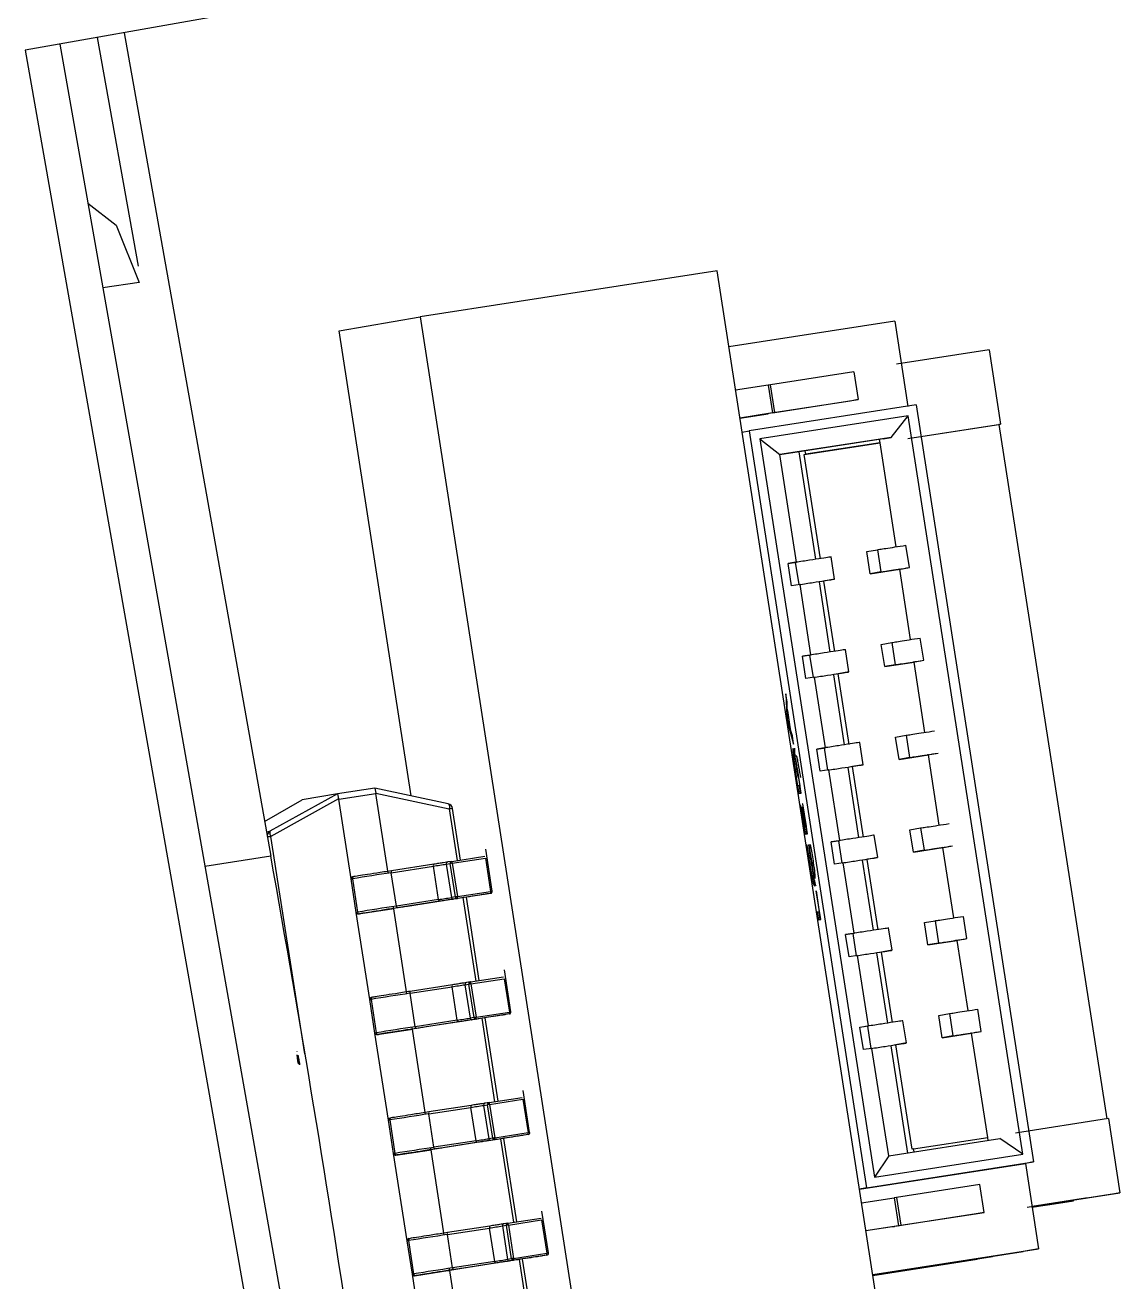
# Model space of a CAD drawing. Header units: millimetres. Extents: x -294 to 2792, y 5 to 1659.
# Drawn here: x 698.228 to 699.394, y 560.216 to 561.555 of the extents above; entities that cross this region are included whole.
import ezdxf

# ---------------------------------------------------------------- set-up
doc = ezdxf.new("R2010")
doc.units = ezdxf.units.MM
doc.layers.get('0').update_dxf_attribs({"lineweight": 18})

msp = doc.modelspace()

# ---------------------------------------------------------------- linework, layer by layer
at = {"color": 7, "linetype": 'Continuous', "lineweight": 25}
for p, q in [((698.4251, 561.5631), (698.2282, 561.5284)), ((698.3488, 561.2982), (698.3054, 561.542)), ((698.3337, 561.5469), (698.4898, 560.6697)), ((698.2282, 561.5284), (698.5722, 559.5775)), ((698.2651, 561.5349), (698.6092, 559.5833)), ((698.9649, 561.2934), (698.649, 561.2444)), ((699.2152, 559.6788), (698.9649, 561.2934)), ((698.3498, 561.281), (698.311, 561.275)), ((698.5625, 561.2292), (698.649, 561.2444)), ((698.649, 561.2444), (698.8994, 559.629)), ((699.1541, 561.2398), (698.9774, 561.2124)), ((699.1541, 561.2398), (699.1682, 561.1489)), ((698.6393, 560.7341), (698.5625, 561.2292)), ((699.2546, 561.2091), (699.1559, 561.1937)), ((699.2546, 561.2091), (699.2668, 561.13)), ((699.1107, 561.1857), (699.0218, 561.172)), ((699.1107, 561.1857), (699.1153, 561.1561)), ((699.0192, 561.1715), (698.9846, 561.1661)), ((699.0218, 561.172), (699.0192, 561.1715)), ((699.0192, 561.1715), (699.0238, 561.1419)), ((699.0264, 561.1423), (699.0218, 561.172)), ((699.1768, 561.1504), (698.9991, 561.1229)), ((699.1066, 561.1546), (699.0178, 561.1408)), ((699.0264, 561.1423), (699.1153, 561.1561)), ((699.1153, 561.1561), (699.1066, 561.1546)), ((699.1768, 561.1504), (699.3019, 560.3441)), ((699.0238, 561.1419), (698.9892, 561.1365)), ((698.9892, 561.1364), (699.0195, 561.1411)), ((699.1685, 561.139), (699.0105, 561.1145)), ((699.0178, 561.1408), (699.0195, 561.1411)), ((699.0178, 561.1408), (699.0178, 561.1408)), ((699.0238, 561.1419), (699.0264, 561.1423)), ((699.1503, 561.1159), (699.1685, 561.139)), ((699.2905, 560.3524), (699.1685, 561.139)), ((698.9915, 561.1216), (698.9991, 561.1229)), ((698.9991, 561.1229), (699.1242, 560.3165)), ((699.1681, 561.1147), (699.2668, 561.13)), ((699.182, 561.1168), (699.2651, 561.1297)), ((699.2668, 561.13), (699.2651, 561.1297)), ((699.2651, 561.1297), (699.3798, 560.3899)), ((699.0105, 561.1145), (699.1325, 560.3279)), ((699.0105, 561.1145), (699.0318, 561.0976)), ((699.1503, 561.1159), (699.0318, 561.0976)), ((699.1418, 561.1144), (699.0319, 561.0974)), ((699.0578, 561.0976), (699.1385, 561.1101)), ((699.1385, 561.1101), (699.0595, 561.0979)), ((699.1385, 561.1101), (699.1379, 561.1138)), ((699.1557, 560.9994), (699.1385, 561.1101)), ((699.1418, 561.1144), (699.1503, 561.1159)), ((699.0496, 560.9829), (699.0318, 561.0976)), ((699.052, 561.1005), (699.0697, 560.986)), ((699.0578, 561.0976), (699.0595, 561.0979)), ((699.075, 560.9866), (699.0578, 561.0976)), ((699.0595, 561.0979), (699.0589, 561.1016)), ((699.1244, 560.9942), (699.1357, 560.9962)), ((699.128, 560.9705), (699.1244, 560.9942)), ((699.1357, 560.9962), (699.1394, 560.9725)), ((699.1697, 560.9772), (699.166, 561.001)), ((699.0405, 560.9815), (699.0496, 560.9829)), ((699.0485, 560.9828), (699.0405, 560.9815)), ((699.0442, 560.9578), (699.0405, 560.9815)), ((699.0485, 560.9828), (699.0496, 560.9829)), ((699.0522, 560.959), (699.0485, 560.9828)), ((699.09, 560.9649), (699.0863, 560.9886)), ((699.1584, 560.9753), (699.1697, 560.9772)), ((699.0787, 560.9629), (699.074, 560.962)), ((699.0899, 560.9649), (699.0787, 560.9629)), ((699.0903, 560.8878), (699.0787, 560.9629)), ((699.128, 560.9705), (699.1594, 560.9754)), ((699.1394, 560.9725), (699.128, 560.9705)), ((699.1594, 560.9754), (699.1584, 560.9753)), ((699.171, 560.9005), (699.1594, 560.9754)), ((699.0533, 560.9592), (699.0442, 560.9578)), ((699.0649, 560.8841), (699.0533, 560.9592)), ((699.0735, 560.962), (699.0851, 560.8872)), ((699.1397, 560.8954), (699.151, 560.8974)), ((699.1434, 560.8717), (699.1397, 560.8954)), ((699.151, 560.8974), (699.1547, 560.8737)), ((699.185, 560.8784), (699.1813, 560.9021)), ((699.0558, 560.8827), (699.0649, 560.8841)), ((699.0638, 560.8839), (699.0558, 560.8827)), ((699.0595, 560.859), (699.0558, 560.8827)), ((699.0638, 560.8839), (699.0649, 560.8841)), ((699.0675, 560.8602), (699.0638, 560.8839)), ((699.1053, 560.866), (699.1016, 560.8898)), ((699.1434, 560.8717), (699.1747, 560.8766)), ((699.1547, 560.8737), (699.1434, 560.8717)), ((699.1737, 560.8764), (699.185, 560.8784)), ((699.1747, 560.8766), (699.1737, 560.8764)), ((699.1863, 560.8017), (699.1747, 560.8766)), ((699.0686, 560.8604), (699.0595, 560.859)), ((699.0803, 560.7853), (699.0686, 560.8604)), ((699.0888, 560.8631), (699.1004, 560.7884)), ((699.094, 560.864), (699.0893, 560.8632)), ((699.1053, 560.866), (699.094, 560.864)), ((699.1056, 560.7889), (699.094, 560.864)), ((699.0381, 560.8426), (699.0391, 560.819)), ((699.0395, 560.8339), (699.0381, 560.8426)), ((699.0397, 560.8278), (699.0395, 560.8339)), ((699.0391, 560.819), (699.04, 560.8191)), ((699.0391, 560.819), (699.0404, 560.811)), ((699.0435, 560.8033), (699.0397, 560.8278)), ((699.0398, 560.8251), (699.0429, 560.8052)), ((699.0401, 560.8251), (699.0398, 560.8251)), ((699.0401, 560.816), (699.0398, 560.8251)), ((699.0429, 560.8052), (699.0404, 560.8139)), ((699.0412, 560.8112), (699.0404, 560.811)), ((699.0404, 560.811), (699.0464, 560.7891)), ((699.0429, 560.8052), (699.0432, 560.8053)), ((699.0451, 560.7978), (699.0435, 560.8033)), ((699.0464, 560.7891), (699.0451, 560.7978)), ((699.1206, 560.7672), (699.117, 560.7909)), ((699.155, 560.7966), (699.1663, 560.7986)), ((699.1587, 560.7729), (699.155, 560.7966)), ((699.1663, 560.7986), (699.17, 560.7749)), ((699.0479, 560.7767), (699.047, 560.7766)), ((699.0711, 560.7839), (699.0803, 560.7853)), ((699.0792, 560.7851), (699.0711, 560.7839)), ((699.0748, 560.7602), (699.0711, 560.7839)), ((699.0792, 560.7851), (699.0803, 560.7853)), ((699.0828, 560.7614), (699.0792, 560.7851)), ((699.1587, 560.7729), (699.19, 560.7777)), ((699.17, 560.7749), (699.1587, 560.7729)), ((699.189, 560.7776), (699.2003, 560.7796)), ((699.19, 560.7778), (699.189, 560.7776)), ((699.2016, 560.7029), (699.19, 560.7778)), ((699.0839, 560.7616), (699.0748, 560.7602)), ((699.0956, 560.6865), (699.0839, 560.7616)), ((699.1041, 560.7643), (699.1157, 560.6896)), ((699.1093, 560.7652), (699.1046, 560.7644)), ((699.1206, 560.7672), (699.1093, 560.7652)), ((699.121, 560.6901), (699.1093, 560.7652)), ((699.0493, 560.7533), (699.0519, 560.7366)), ((699.0496, 560.7533), (699.0493, 560.7533)), ((699.051, 560.7446), (699.0496, 560.7533)), ((699.0517, 560.7533), (699.053, 560.7449)), ((699.0545, 560.737), (699.052, 560.7531)), ((698.5609, 560.7363), (698.4889, 560.6963)), ((698.5609, 560.7363), (698.5233, 560.7297)), ((698.6004, 560.7424), (698.5609, 560.7363)), ((698.5609, 560.7363), (698.562, 560.7308)), ((698.5609, 560.7363), (698.5609, 560.7363)), ((698.5621, 560.7304), (698.6016, 560.7366)), ((698.6004, 560.7424), (698.6004, 560.7424)), ((698.6004, 560.7424), (698.6015, 560.7369)), ((698.6787, 560.7257), (698.6004, 560.7424)), ((698.6016, 560.7366), (698.6015, 560.7369)), ((698.6015, 560.7369), (698.6798, 560.7202)), ((698.6147, 560.6516), (698.6016, 560.7366)), ((699.053, 560.7449), (699.051, 560.7446)), ((699.0529, 560.7449), (699.051, 560.7446)), ((699.0519, 560.7366), (699.0545, 560.737)), ((699.0539, 560.7369), (699.0526, 560.7448)), ((699.0533, 560.7449), (699.0529, 560.7449)), ((699.0533, 560.745), (699.053, 560.7449)), ((698.4832, 560.7068), (698.5232, 560.7297)), ((698.562, 560.7308), (698.49, 560.6907)), ((698.5233, 560.7297), (698.5232, 560.7297)), ((698.5621, 560.7304), (698.562, 560.7308)), ((698.5752, 560.6455), (698.5621, 560.7304)), ((698.6787, 560.7257), (698.6788, 560.7257)), ((699.0542, 560.7236), (699.0539, 560.7236)), ((699.0539, 560.7236), (699.0586, 560.6932)), ((699.0542, 560.7236), (699.0539, 560.7236)), ((699.0577, 560.7012), (699.0542, 560.7236)), ((699.0553, 560.7223), (699.0585, 560.7013)), ((699.0588, 560.7014), (699.0556, 560.7224)), ((699.0563, 560.7255), (699.056, 560.7254)), ((699.056, 560.7254), (699.0563, 560.7255)), ((699.056, 560.7254), (699.0597, 560.7015)), ((699.0612, 560.6936), (699.0563, 560.7255)), ((698.6798, 560.7202), (698.6883, 560.6652)), ((698.6919, 560.6657), (698.6834, 560.7207)), ((698.4851, 560.6956), (698.4889, 560.6963)), ((698.4889, 560.6963), (698.4885, 560.696)), ((698.4889, 560.6963), (698.4888, 560.6962)), ((699.0597, 560.7015), (699.0577, 560.7012)), ((699.0585, 560.7013), (699.0577, 560.7012)), ((699.06, 560.7016), (699.0585, 560.7013)), ((699.06, 560.7016), (699.0588, 560.7014)), ((699.0597, 560.7015), (699.0588, 560.7014)), ((699.0606, 560.6935), (699.0594, 560.7014)), ((699.0597, 560.7015), (699.06, 560.7016)), ((699.06, 560.7016), (699.0597, 560.7015)), ((699.1703, 560.6978), (699.1817, 560.6998)), ((699.174, 560.6741), (699.1703, 560.6978)), ((699.1817, 560.6998), (699.1853, 560.6761)), ((698.5259, 560.4592), (698.49, 560.6907)), ((699.0586, 560.6932), (699.0612, 560.6936)), ((699.0608, 560.6817), (699.0605, 560.6816)), ((699.0608, 560.6817), (699.0605, 560.6816)), ((699.0605, 560.6816), (699.0626, 560.6677)), ((699.0645, 560.668), (699.0625, 560.6819)), ((699.0629, 560.682), (699.0626, 560.682)), ((699.0626, 560.682), (699.0629, 560.682)), ((699.0865, 560.6851), (699.0956, 560.6865)), ((699.0945, 560.6863), (699.0865, 560.6851)), ((699.0901, 560.6614), (699.0865, 560.6851)), ((699.0945, 560.6863), (699.0956, 560.6865)), ((699.0982, 560.6626), (699.0945, 560.6863)), ((699.136, 560.6684), (699.1323, 560.6921)), ((698.4898, 560.6697), (698.4196, 560.6588)), ((698.6824, 560.6642), (698.7178, 560.6697)), ((698.683, 560.6623), (698.7183, 560.6678)), ((698.7183, 560.6678), (698.7238, 560.6322)), ((698.7256, 560.6325), (698.7187, 560.6771)), ((699.1359, 560.6684), (699.1246, 560.6664)), ((699.174, 560.6741), (699.2054, 560.6789)), ((699.1853, 560.6761), (699.174, 560.6741)), ((699.2044, 560.6788), (699.2156, 560.6808)), ((699.2054, 560.679), (699.2044, 560.6788)), ((699.217, 560.6041), (699.2054, 560.679)), ((698.6181, 560.6522), (698.6629, 560.6591)), ((698.6632, 560.6612), (698.6183, 560.6542)), ((698.6684, 560.6236), (698.6629, 560.6591)), ((698.6766, 560.6613), (698.6808, 560.662)), ((698.6766, 560.6613), (698.6821, 560.6257)), ((698.6824, 560.6642), (698.6782, 560.6636)), ((698.6863, 560.6264), (698.6808, 560.662)), ((698.683, 560.6623), (698.6885, 560.6267)), ((699.0654, 560.6669), (699.0651, 560.6668)), ((699.0993, 560.6628), (699.0901, 560.6614)), ((699.1109, 560.5877), (699.0993, 560.6628)), ((699.1194, 560.6655), (699.131, 560.5908)), ((699.1246, 560.6664), (699.1199, 560.6656)), ((699.1363, 560.5913), (699.1246, 560.6664)), ((698.5752, 560.6455), (698.5766, 560.6457)), ((698.5808, 560.6099), (698.5752, 560.6455)), ((698.5766, 560.6457), (698.5822, 560.6101)), ((698.5783, 560.648), (698.5769, 560.6477)), ((698.6236, 560.6166), (698.6181, 560.6522)), ((699.0683, 560.6458), (699.0674, 560.6457)), ((698.4906, 560.6284), (698.4904, 560.6284)), ((698.6885, 560.6267), (698.7238, 560.6322)), ((698.7239, 560.6302), (698.6886, 560.6247)), ((698.7239, 560.6302), (698.7197, 560.6295)), ((698.7239, 560.6302), (698.7239, 560.6302)), ((699.0706, 560.6329), (699.0704, 560.6329)), ((699.0704, 560.6329), (699.0738, 560.6104)), ((699.0704, 560.6329), (699.0706, 560.6329)), ((699.0754, 560.6025), (699.0706, 560.6329)), ((698.6347, 560.5231), (698.6203, 560.616)), ((698.6684, 560.6236), (698.6236, 560.6166)), ((698.6693, 560.6217), (698.6245, 560.6147)), ((698.68, 560.6233), (698.6352, 560.6163)), ((698.6863, 560.6264), (698.6821, 560.6257)), ((698.6886, 560.6247), (698.6844, 560.624)), ((698.6944, 560.6256), (698.7082, 560.5367)), ((698.7118, 560.5372), (698.698, 560.6261)), ((698.5822, 560.6101), (698.5808, 560.6099)), ((698.5952, 560.517), (698.5808, 560.6099)), ((698.583, 560.6082), (698.6186, 560.6137)), ((698.583, 560.6082), (698.5844, 560.6085)), ((698.6186, 560.6137), (698.62, 560.614)), ((698.62, 560.614), (698.6186, 560.6137)), ((699.0738, 560.6104), (699.0715, 560.61)), ((699.0735, 560.6103), (699.0715, 560.61)), ((699.0715, 560.61), (699.0728, 560.6021)), ((699.0728, 560.6021), (699.0754, 560.6025)), ((699.0735, 560.6103), (699.0741, 560.6104)), ((699.0747, 560.6024), (699.0735, 560.6103)), ((699.0741, 560.6105), (699.0738, 560.6104)), ((699.1857, 560.599), (699.197, 560.601)), ((699.197, 560.601), (699.2007, 560.5772)), ((699.231, 560.582), (699.2273, 560.6057)), ((699.1018, 560.5863), (699.1109, 560.5877)), ((699.1098, 560.5875), (699.1018, 560.5862)), ((699.1098, 560.5875), (699.1109, 560.5877)), ((699.1135, 560.5638), (699.1098, 560.5875)), ((699.1513, 560.5696), (699.1476, 560.5933)), ((699.1893, 560.5752), (699.1857, 560.599)), ((699.1055, 560.5626), (699.1018, 560.5863)), ((699.1893, 560.5752), (699.2207, 560.5801)), ((699.2007, 560.5772), (699.1893, 560.5752)), ((699.2197, 560.58), (699.231, 560.582)), ((699.2207, 560.5801), (699.2197, 560.58)), ((699.2323, 560.5053), (699.2207, 560.5801)), ((699.1146, 560.564), (699.1055, 560.5626)), ((699.1262, 560.4889), (699.1146, 560.564)), ((699.1348, 560.5667), (699.1464, 560.4919)), ((699.14, 560.5676), (699.1353, 560.5668)), ((699.1512, 560.5696), (699.14, 560.5676)), ((699.1516, 560.4925), (699.14, 560.5676)), ((698.7455, 560.504), (698.7386, 560.5486)), ((698.7024, 560.5358), (698.6982, 560.5351)), ((698.7024, 560.5358), (698.7377, 560.5413)), ((698.7029, 560.5338), (698.7382, 560.5393)), ((698.7029, 560.5338), (698.7084, 560.4983)), ((698.7382, 560.5393), (698.7438, 560.5037)), ((698.638, 560.5237), (698.6828, 560.5307)), ((698.6435, 560.4881), (698.638, 560.5237)), ((698.6831, 560.5327), (698.6383, 560.5258)), ((698.6883, 560.4951), (698.6828, 560.5307)), ((698.6965, 560.5328), (698.7007, 560.5335)), ((698.6965, 560.5328), (698.702, 560.4972)), ((698.7062, 560.4979), (698.7007, 560.5335)), ((698.5952, 560.517), (698.5966, 560.5172)), ((698.6007, 560.4814), (698.5952, 560.517)), ((698.5966, 560.5172), (698.6021, 560.4817)), ((698.5982, 560.5195), (698.5968, 560.5193)), ((698.6883, 560.4951), (698.6435, 560.4881)), ((698.6999, 560.4948), (698.6551, 560.4879)), ((698.7062, 560.4979), (698.702, 560.4972)), ((698.7085, 560.4963), (698.7043, 560.4956)), ((698.7084, 560.4983), (698.7438, 560.5037)), ((698.7438, 560.5017), (698.7085, 560.4963)), ((698.7144, 560.4971), (698.7281, 560.4082)), ((698.7317, 560.4088), (698.718, 560.4976)), ((698.7438, 560.5017), (698.7396, 560.501)), ((698.7438, 560.5017), (698.7438, 560.5017)), ((699.1666, 560.4708), (699.1629, 560.4945)), ((699.201, 560.5001), (699.2123, 560.5021)), ((699.2047, 560.4764), (699.201, 560.5001)), ((699.2123, 560.5021), (699.216, 560.4784)), ((699.2463, 560.4832), (699.2426, 560.5069)), ((698.6021, 560.4817), (698.6007, 560.4814)), ((698.6151, 560.3885), (698.6007, 560.4814)), ((698.603, 560.4797), (698.6385, 560.4853)), ((698.6385, 560.4853), (698.6399, 560.4855)), ((698.6399, 560.4855), (698.6385, 560.4853)), ((698.6546, 560.3946), (698.6402, 560.4875)), ((698.6892, 560.4932), (698.6444, 560.4862)), ((699.1171, 560.4875), (699.1262, 560.4889)), ((699.1251, 560.4887), (699.1171, 560.4874)), ((699.1208, 560.4637), (699.1171, 560.4875)), ((699.1251, 560.4887), (699.1262, 560.4889)), ((699.1251, 560.4887), (699.1288, 560.4649)), ((699.2047, 560.4764), (699.236, 560.4813)), ((699.235, 560.4812), (699.2463, 560.4832)), ((699.236, 560.4813), (699.235, 560.4812)), ((699.2532, 560.3703), (699.236, 560.4813)), ((698.603, 560.4797), (698.6044, 560.48)), ((699.1501, 560.4679), (699.1678, 560.3536)), ((699.1553, 560.4688), (699.1506, 560.4679)), ((699.1666, 560.4708), (699.1553, 560.4688)), ((699.1725, 560.3578), (699.1553, 560.4688)), ((699.216, 560.4784), (699.2047, 560.4764)), ((698.5176, 560.462), (698.5174, 560.4619)), ((699.1299, 560.4651), (699.1208, 560.4637)), ((699.1477, 560.3505), (699.1299, 560.4651)), ((698.7654, 560.3755), (698.7585, 560.4201)), ((698.6579, 560.3952), (698.7027, 560.4022)), ((698.703, 560.4043), (698.6582, 560.3973)), ((698.7083, 560.3666), (698.7027, 560.4022)), ((698.7164, 560.4043), (698.7206, 560.405)), ((698.7164, 560.4043), (698.7219, 560.3688)), ((698.7223, 560.4073), (698.7181, 560.4066)), ((698.7261, 560.3695), (698.7206, 560.405)), ((698.7223, 560.4073), (698.7576, 560.4128)), ((698.7228, 560.4054), (698.7582, 560.4109)), ((698.7228, 560.4054), (698.7283, 560.3698)), ((698.7582, 560.4109), (698.7637, 560.3753)), ((698.6151, 560.3885), (698.6165, 560.3888)), ((698.6206, 560.353), (698.6151, 560.3885)), ((698.6165, 560.3888), (698.622, 560.3532)), ((698.6181, 560.391), (698.6167, 560.3908)), ((698.6634, 560.3597), (698.6579, 560.3952)), ((699.3816, 560.3902), (699.2828, 560.3749)), ((699.3816, 560.3902), (699.3938, 560.3112)), ((698.7283, 560.3698), (698.7637, 560.3753)), ((698.7638, 560.3733), (698.7284, 560.3678)), ((698.7638, 560.3733), (698.7596, 560.3726)), ((698.7638, 560.3733), (698.7638, 560.3733)), ((698.7083, 560.3666), (698.6634, 560.3597)), ((698.7092, 560.3647), (698.6643, 560.3578)), ((698.7198, 560.3664), (698.675, 560.3594)), ((698.7261, 560.3695), (698.7219, 560.3688)), ((698.7284, 560.3678), (698.7242, 560.3671)), ((698.7343, 560.3686), (698.7481, 560.2798)), ((698.7517, 560.2803), (698.7379, 560.3692)), ((699.1477, 560.3505), (699.2661, 560.3689)), ((699.1742, 560.3581), (699.2532, 560.3703)), ((699.2537, 560.3669), (699.2532, 560.3703)), ((699.2905, 560.3524), (699.2661, 560.3689)), ((698.622, 560.3532), (698.6206, 560.353)), ((698.635, 560.2601), (698.6206, 560.353)), ((698.6229, 560.3513), (698.6584, 560.3568)), ((698.6229, 560.3513), (698.6243, 560.3515)), ((698.6598, 560.357), (698.6584, 560.3568)), ((698.6585, 560.3568), (698.6599, 560.357)), ((698.6745, 560.2662), (698.6601, 560.3591)), ((699.1325, 560.3279), (699.2905, 560.3524)), ((699.1477, 560.3505), (699.1325, 560.3279)), ((699.1742, 560.3581), (699.1725, 560.3578)), ((699.1748, 560.3547), (699.1742, 560.3581)), ((699.1166, 560.3152), (699.2932, 560.3426)), ((699.1242, 560.3165), (699.3019, 560.3441)), ((699.3019, 560.3441), (699.2932, 560.3426)), ((699.2932, 560.3426), (699.3073, 560.2516)), ((699.2449, 560.3201), (699.1561, 560.3063)), ((699.2495, 560.2904), (699.2449, 560.3201)), ((699.1242, 560.3165), (699.1166, 560.3152)), ((699.1561, 560.3063), (699.1535, 560.3058)), ((699.1561, 560.3063), (699.1607, 560.2767)), ((699.2951, 560.2959), (699.3938, 560.3112)), ((699.3882, 560.3102), (699.3586, 560.3056)), ((699.3938, 560.3112), (699.3882, 560.3102)), ((699.1188, 560.3005), (699.1535, 560.3058)), ((699.1535, 560.3058), (699.1581, 560.2762)), ((699.3573, 560.3054), (699.3003, 560.2965)), ((699.3388, 560.3015), (699.3005, 560.2955)), ((699.3148, 560.2979), (699.3444, 560.3025)), ((699.3161, 560.2981), (699.3148, 560.2979)), ((699.316, 560.299), (699.3161, 560.2981)), ((699.3444, 560.3025), (699.3388, 560.3015)), ((699.3444, 560.3025), (699.3443, 560.3034)), ((699.3586, 560.3056), (699.3573, 560.3054)), ((698.7422, 560.2789), (698.7776, 560.2843)), ((698.7427, 560.2769), (698.7781, 560.2824)), ((698.7781, 560.2824), (698.7836, 560.2468)), ((698.7854, 560.2471), (698.7784, 560.2917)), ((699.2409, 560.2889), (699.152, 560.2751)), ((699.1607, 560.2767), (699.2495, 560.2904)), ((699.2495, 560.2904), (699.2409, 560.2889)), ((698.6778, 560.2668), (698.7227, 560.2737)), ((698.6833, 560.2312), (698.6778, 560.2668)), ((698.7229, 560.2758), (698.6781, 560.2688)), ((698.7282, 560.2382), (698.7227, 560.2737)), ((698.7364, 560.2759), (698.7406, 560.2766)), ((698.7364, 560.2759), (698.7419, 560.2403)), ((698.7422, 560.2789), (698.738, 560.2782)), ((698.7461, 560.241), (698.7406, 560.2766)), ((698.7427, 560.2769), (698.7483, 560.2413)), ((699.1581, 560.2762), (699.1234, 560.2708)), ((699.1537, 560.2754), (699.1235, 560.2707)), ((699.152, 560.2751), (699.1537, 560.2754)), ((699.152, 560.2751), (699.152, 560.2752)), ((699.1581, 560.2762), (699.1607, 560.2767)), ((698.635, 560.2601), (698.6364, 560.2603)), ((698.6405, 560.2245), (698.635, 560.2601)), ((698.6364, 560.2603), (698.6419, 560.2247)), ((698.638, 560.2626), (698.6366, 560.2623)), ((698.7461, 560.241), (698.7419, 560.2403)), ((698.7483, 560.2413), (698.7836, 560.2468)), ((698.7837, 560.2448), (698.7483, 560.2393)), ((698.7542, 560.2402), (698.768, 560.1513)), ((698.7716, 560.1519), (698.7578, 560.2407)), ((698.7837, 560.2448), (698.7795, 560.2441)), ((698.7837, 560.2448), (698.7837, 560.2448)), ((699.1307, 560.2243), (699.3073, 560.2516)), ((699.1307, 560.2239), (699.2908, 560.2487)), ((699.2583, 560.243), (699.1308, 560.2232)), ((699.2418, 560.2401), (699.1309, 560.2229)), ((699.3073, 560.2516), (699.2908, 560.2487)), ((698.6428, 560.2228), (698.6783, 560.2283)), ((698.6797, 560.2286), (698.6783, 560.2283)), ((698.6784, 560.2283), (698.6798, 560.2286)), ((698.6944, 560.1377), (698.68, 560.2306)), ((698.7282, 560.2382), (698.6833, 560.2312)), ((698.7291, 560.2363), (698.6842, 560.2293)), ((698.7398, 560.2379), (698.6949, 560.2309)), ((698.7483, 560.2393), (698.7441, 560.2386)), ((698.6419, 560.2247), (698.6405, 560.2245)), ((698.6549, 560.1316), (698.6405, 560.2245)), ((698.6428, 560.2228), (698.6442, 560.2231))]:
    msp.add_line(p, q, dxfattribs=at)
for points in [[(698.295, 561.3653), (698.3253, 561.342), (698.3498, 561.281)], [(698.6788, 560.7257), (698.679, 560.7255), (698.6794, 560.7252), (698.6796, 560.7246), (698.6798, 560.724), (698.6799, 560.7231), (698.68, 560.7222), (698.6799, 560.7212), (698.6798, 560.7202)]]:
    msp.add_lwpolyline(points, dxfattribs=at)
for centre, radius, start, end in [((698.6775, 560.7198), 0.00599, 8.7999, 77.3332), ((698.8013, 559.9409), 0.7886, 98.6026, 98.8676), ((698.4919, 560.691), 0.00599, 120.2882, 175.981), ((698.495, 560.6947), 0.00635, 166.0308, 218.168), ((698.74, 559.0758), 1.6342, 98.8002, 98.9383), ((679.5521, 557.2775), 19.2391, 6.93103, 10.15515), ((698.6649, 560.6599), 0.00216, 143.177, 200.9891), ((697.9654, 565.1696), 4.564, 278.7904, 278.9645), ((698.6786, 560.6616), 0.00199, 98.9937, 189.0006), ((698.6828, 560.6623), 0.00201, 160.615, 188.8251), ((698.7142, 560.451), 0.2136, 98.8087, 99.0079), ((698.6828, 560.6623), 0.00199, 98.8937, 160.6899), ((698.6819, 560.6626), 0.00109, 35.2782, 162.4332), ((698.9674, 558.8267), 1.8575, 98.8064, 98.8518), ((698.6806, 560.663), 0.0022, 5.5862, 33.6337), ((698.6676, 560.6599), 0.0156, 8.7096, 12.2075), ((698.5772, 560.6458), 0.002, 98.8392, 188.8423), ((700.3583, 549.3807), 11.405, 98.77686, 98.98746), ((698.5786, 560.646), 0.002, 98.8392, 188.8423), ((698.6201, 560.6529), 0.00216, 143.177, 200.9891), ((698.7897, 560.2102), 0.4271, 98.6367, 98.8745), ((698.7194, 560.631), 0.00461, 349.7291, 14.9511), ((698.7236, 560.6322), 0.002, 279.0158, 8.8422), ((700.3638, 549.3452), 11.405, 98.77686, 98.98746), ((698.6257, 560.6165), 0.00217, 176.7154, 234.3202), ((697.9709, 565.134), 4.564, 278.7904, 278.9645), ((698.6706, 560.6234), 0.00217, 176.7154, 234.3202), ((698.6841, 560.626), 0.00199, 188.6298, 278.6206), ((698.7198, 560.4154), 0.2136, 98.8087, 99.0079), ((698.6883, 560.6267), 0.00201, 188.804, 217.0111), ((698.6876, 560.6261), 0.00109, 215.2782, 342.4332), ((698.6883, 560.6267), 0.00199, 216.9349, 278.7205), ((698.9729, 558.7911), 1.8575, 98.8064, 98.8518), ((698.6731, 560.6243), 0.0156, 5.4233, 8.9177), ((698.6864, 560.6253), 0.00222, 344.1158, 11.9849), ((698.5827, 560.6102), 0.002, 188.7868, 278.7837), ((698.5841, 560.6104), 0.002, 188.7868, 278.7837), ((698.6985, 560.5331), 0.00199, 98.9937, 189.0006), ((698.7027, 560.5338), 0.00201, 160.615, 188.8251), ((698.7027, 560.5338), 0.00199, 98.8937, 160.6899), ((698.7018, 560.5341), 0.00109, 35.2782, 162.4332), ((698.9873, 558.6982), 1.8575, 98.8064, 98.8518), ((698.7005, 560.5346), 0.0022, 5.5862, 33.6337), ((698.6875, 560.5315), 0.0156, 8.7096, 12.2075), ((700.3782, 549.2523), 11.405, 98.77686, 98.98746), ((698.64, 560.5245), 0.00216, 143.177, 200.9891), ((698.6848, 560.5314), 0.00216, 143.177, 200.9891), ((697.9853, 565.0411), 4.564, 278.7904, 278.9645), ((698.7342, 560.3225), 0.2136, 98.8087, 99.0079), ((698.5971, 560.5173), 0.002, 98.8392, 188.8423), ((698.5985, 560.5175), 0.002, 98.8392, 188.8423), ((697.9909, 565.0055), 4.564, 278.7904, 278.9645), ((698.6905, 560.495), 0.00217, 176.7154, 234.3202), ((698.704, 560.4975), 0.00199, 188.6298, 278.6206), ((698.7397, 560.287), 0.2136, 98.8087, 99.0079), ((698.7082, 560.4982), 0.00201, 188.804, 217.0111), ((698.7075, 560.4977), 0.00109, 215.2782, 342.4332), ((698.7082, 560.4982), 0.00199, 216.9349, 278.7205), ((698.9928, 558.6626), 1.8575, 98.8064, 98.8518), ((698.693, 560.4958), 0.0156, 5.4233, 8.9177), ((698.7064, 560.4969), 0.00222, 344.1158, 11.9849), ((698.8097, 560.0817), 0.4271, 98.6367, 98.8745), ((698.7393, 560.5026), 0.00461, 349.7291, 14.9511), ((698.7435, 560.5037), 0.002, 279.0158, 8.8422), ((698.6027, 560.4817), 0.002, 188.7868, 278.7837), ((700.3837, 549.2167), 11.405, 98.77686, 98.98746), ((698.604, 560.482), 0.002, 188.7868, 278.7837), ((698.6457, 560.488), 0.00217, 176.7154, 234.3202), ((698.7048, 560.403), 0.00216, 143.177, 200.9891), ((698.0053, 564.9126), 4.564, 278.7904, 278.9645), ((698.7184, 560.4047), 0.00199, 98.9937, 189.0006), ((698.7226, 560.4053), 0.00201, 160.615, 188.8251), ((698.7541, 560.1941), 0.2136, 98.8087, 99.0079), ((698.7226, 560.4054), 0.00199, 98.8937, 160.6899), ((698.7218, 560.4057), 0.00109, 35.2782, 162.4332), ((699.0072, 558.5697), 1.8575, 98.8064, 98.8518), ((698.7205, 560.4061), 0.0022, 5.5862, 33.6337), ((698.7074, 560.403), 0.0156, 8.7096, 12.2075), ((698.6171, 560.3888), 0.002, 98.8392, 188.8423), ((700.3981, 549.1238), 11.405, 98.77686, 98.98746), ((698.6184, 560.3891), 0.002, 98.8392, 188.8423), ((698.6599, 560.396), 0.00216, 143.177, 200.9891), ((698.8296, 559.9533), 0.4271, 98.6367, 98.8745), ((698.7592, 560.3741), 0.00461, 349.7291, 14.9511), ((698.7635, 560.3752), 0.002, 279.0158, 8.8422), ((698.7104, 560.3665), 0.00217, 176.7154, 234.3202), ((698.0108, 564.8771), 4.564, 278.7904, 278.9645), ((698.7239, 560.3691), 0.00199, 188.6298, 278.6206), ((698.7596, 560.1585), 0.2136, 98.8087, 99.0079), ((698.7281, 560.3698), 0.00201, 188.804, 217.0111), ((698.7274, 560.3692), 0.00109, 215.2782, 342.4332), ((698.7281, 560.3698), 0.00199, 216.9349, 278.7205), ((699.0127, 558.5342), 1.8575, 98.8064, 98.8518), ((698.7129, 560.3674), 0.0156, 5.4233, 8.9177), ((698.7263, 560.3684), 0.00222, 344.1158, 11.9849), ((698.6226, 560.3533), 0.002, 188.7868, 278.7837), ((700.4037, 549.0882), 11.405, 98.77686, 98.98746), ((698.624, 560.3535), 0.002, 188.7868, 278.7837), ((698.6656, 560.3595), 0.00217, 176.7154, 234.3202), ((700.4181, 548.9953), 11.405, 98.77686, 98.98746), ((698.6798, 560.2676), 0.00216, 143.177, 200.9891), ((698.7247, 560.2745), 0.00216, 143.177, 200.9891), ((698.0252, 564.7842), 4.564, 278.7904, 278.9645), ((698.7383, 560.2762), 0.00199, 98.9937, 189.0006), ((698.7425, 560.2769), 0.00201, 160.615, 188.8251), ((698.7425, 560.2769), 0.00199, 98.8937, 160.6899), ((698.7417, 560.2772), 0.00109, 35.2782, 162.4332), ((698.774, 560.0656), 0.2136, 98.8087, 99.0079), ((699.0271, 558.4413), 1.8575, 98.8064, 98.8518), ((698.7404, 560.2776), 0.0022, 5.5862, 33.6337), ((698.7273, 560.2746), 0.0156, 8.7096, 12.2075), ((698.637, 560.2604), 0.002, 98.8392, 188.8423), ((698.6384, 560.2606), 0.002, 98.8392, 188.8423), ((698.0307, 564.7486), 4.564, 278.7904, 278.9645), ((698.7438, 560.2406), 0.00199, 188.6298, 278.6206), ((698.7795, 560.03), 0.2136, 98.8087, 99.0079), ((698.7481, 560.2413), 0.00201, 188.804, 217.0111), ((698.7473, 560.2407), 0.00109, 215.2782, 342.4332), ((698.748, 560.2413), 0.00199, 216.9349, 278.7205), ((699.0326, 558.4057), 1.8575, 98.8064, 98.8518), ((698.7329, 560.2389), 0.0156, 5.4233, 8.9177), ((698.7462, 560.2399), 0.00222, 344.1158, 11.9849), ((698.8495, 559.8248), 0.4271, 98.6367, 98.8745), ((698.7791, 560.2456), 0.00461, 349.7291, 14.9511), ((698.7834, 560.2468), 0.002, 279.0158, 8.8422), ((700.4236, 548.9598), 11.405, 98.77686, 98.98746), ((698.6855, 560.2311), 0.00217, 176.7154, 234.3202), ((698.7303, 560.238), 0.00217, 176.7154, 234.3202), ((698.6425, 560.2248), 0.002, 188.7868, 278.7837), ((698.6439, 560.225), 0.002, 188.7868, 278.7837)]:
    msp.add_arc(centre, radius, start, end, dxfattribs=at)
for points in [[(699.1357, 560.9962), (699.1363, 560.9963), (699.1375, 560.9965), (699.1442, 560.9976), (699.1538, 560.9991), (699.1619, 561.0003), (699.166, 561.001)], [(699.0863, 560.9886), (699.0859, 560.9885), (699.0852, 560.9884), (699.0766, 560.9871), (699.064, 560.9851), (699.0537, 560.9835), (699.0485, 560.9828)], [(699.1394, 560.9725), (699.14, 560.9726), (699.1411, 560.9728), (699.1479, 560.9739), (699.1575, 560.9754), (699.1656, 560.9766), (699.1697, 560.9772)], [(699.0522, 560.959), (699.0573, 560.9598), (699.0676, 560.9614), (699.0803, 560.9634), (699.0888, 560.9647), (699.0896, 560.9648), (699.0899, 560.9649)], [(699.151, 560.8974), (699.1516, 560.8975), (699.1528, 560.8977), (699.1595, 560.8988), (699.1692, 560.9003), (699.1773, 560.9015), (699.1813, 560.9021)], [(699.1016, 560.8897), (699.1012, 560.8897), (699.1005, 560.8896), (699.0919, 560.8883), (699.0793, 560.8863), (699.069, 560.8847), (699.0638, 560.8839)], [(699.1547, 560.8737), (699.1553, 560.8738), (699.1565, 560.874), (699.1632, 560.875), (699.1728, 560.8765), (699.1809, 560.8778), (699.185, 560.8784)], [(699.0675, 560.8602), (699.0727, 560.861), (699.083, 560.8626), (699.0956, 560.8646), (699.1042, 560.8659), (699.1049, 560.866), (699.1053, 560.866)], [(699.1663, 560.7986), (699.1669, 560.7987), (699.1681, 560.7989), (699.1749, 560.7999), (699.1845, 560.8014), (699.1926, 560.8027), (699.1966, 560.8033)], [(699.1169, 560.7909), (699.1165, 560.7909), (699.1158, 560.7908), (699.1073, 560.7895), (699.0946, 560.7875), (699.0843, 560.7859), (699.0792, 560.7851)], [(699.17, 560.7749), (699.1706, 560.775), (699.1718, 560.7752), (699.1785, 560.7762), (699.1882, 560.7777), (699.1963, 560.779), (699.2003, 560.7796)], [(699.0828, 560.7614), (699.088, 560.7622), (699.0983, 560.7638), (699.1109, 560.7657), (699.1195, 560.7671), (699.1202, 560.7672), (699.1206, 560.7672)], [(699.1817, 560.6998), (699.1822, 560.6999), (699.1834, 560.7001), (699.1902, 560.7011), (699.1998, 560.7026), (699.2079, 560.7039), (699.212, 560.7045)], [(699.1322, 560.6921), (699.1319, 560.6921), (699.1311, 560.692), (699.1226, 560.6906), (699.1099, 560.6887), (699.0996, 560.6871), (699.0945, 560.6863)], [(699.0982, 560.6626), (699.1033, 560.6634), (699.1136, 560.665), (699.1263, 560.6669), (699.1348, 560.6682), (699.1355, 560.6683), (699.1359, 560.6684)], [(699.1853, 560.6761), (699.1859, 560.6762), (699.1871, 560.6763), (699.1939, 560.6774), (699.2035, 560.6789), (699.2116, 560.6802), (699.2156, 560.6808)], [(699.197, 560.601), (699.1976, 560.6011), (699.1987, 560.6012), (699.2055, 560.6023), (699.2151, 560.6038), (699.2232, 560.6051), (699.2273, 560.6057)], [(699.1476, 560.5933), (699.1472, 560.5932), (699.1465, 560.5931), (699.1379, 560.5918), (699.1252, 560.5899), (699.115, 560.5883), (699.1098, 560.5875)], [(699.2007, 560.5772), (699.2013, 560.5773), (699.2024, 560.5775), (699.2092, 560.5786), (699.2188, 560.5801), (699.2269, 560.5813), (699.231, 560.582)], [(699.1135, 560.5638), (699.1186, 560.5646), (699.1289, 560.5662), (699.1416, 560.5681), (699.1501, 560.5694), (699.1509, 560.5695), (699.1512, 560.5696)], [(699.1629, 560.4945), (699.1625, 560.4944), (699.1618, 560.4943), (699.1532, 560.493), (699.1406, 560.491), (699.1303, 560.4895), (699.1251, 560.4887)], [(699.2123, 560.5021), (699.2129, 560.5022), (699.2141, 560.5024), (699.2208, 560.5035), (699.2305, 560.505), (699.2386, 560.5062), (699.2426, 560.5069)], [(699.216, 560.4784), (699.2166, 560.4785), (699.2177, 560.4787), (699.2245, 560.4798), (699.2341, 560.4813), (699.2422, 560.4825), (699.2463, 560.4832)], [(699.1288, 560.4649), (699.134, 560.4657), (699.1442, 560.4673), (699.1569, 560.4693), (699.1655, 560.4706), (699.1662, 560.4707), (699.1666, 560.4708)]]:
    msp.add_open_spline(points, degree=3, dxfattribs=at)
for points, knots in [([(699.0401, 560.815), (699.0401, 560.8151), (699.0401, 560.8152), (699.0401, 560.8155), (699.0401, 560.8158), (699.0401, 560.816)], [0, 0, 0, 0, 0.0002640079, 0.0005280232, 0.0009522112, 0.0009522112, 0.0009522112, 0.0009522112]), ([(699.0404, 560.8139), (699.0404, 560.814), (699.0403, 560.8143), (699.0402, 560.8146), (699.0401, 560.8147), (699.0401, 560.8148)], [0, 0, 0, 0, 0.0002707205, 0.0005415437, 0.0009782198, 0.0009782198, 0.0009782198, 0.0009782198]), ([(699.0458, 560.7845), (699.0457, 560.7841), (699.0455, 560.7834), (699.0458, 560.7794), (699.0463, 560.7742), (699.0475, 560.7654), (699.0487, 560.7575), (699.0493, 560.7533)], [0, 0, 0, 0, 0.0081784, 0.01195348, 0.01574944, 0.02319103, 0.03149957, 0.03149957, 0.03149957, 0.03149957]), ([(699.052, 560.7531), (699.0513, 560.7575), (699.05, 560.7657), (699.0484, 560.7746), (699.0473, 560.7797), (699.0464, 560.7836), (699.046, 560.7841), (699.0458, 560.7845)], [0, 0, 0, 0, 0.00839802, 0.01602219, 0.0198096, 0.02363497, 0.03207733, 0.03207733, 0.03207733, 0.03207733]), ([(699.0496, 560.7533), (699.0494, 560.7549), (699.0487, 560.7593), (699.0478, 560.7658), (699.0471, 560.7716), (699.0468, 560.7753), (699.0468, 560.7764), (699.047, 560.7765), (699.047, 560.7766)], [0, 0, 0, 0, 0.00305782, 0.00858659, 0.01268691, 0.0168089, 0.02197503, 0.02352705, 0.02352705, 0.02352705, 0.02352705]), ([(699.047, 560.7766), (699.0471, 560.7765), (699.0473, 560.7764), (699.0479, 560.7745), (699.0489, 560.7698), (699.05, 560.7637), (699.051, 560.7579), (699.0515, 560.7542), (699.0517, 560.7533)], [0, 0, 0, 0, 0.00300053, 0.00868697, 0.01277993, 0.01687191, 0.02212597, 0.02382508, 0.02382508, 0.02382508, 0.02382508]), ([(699.0513, 560.7536), (699.0507, 560.7578), (699.0495, 560.7657), (699.0483, 560.7745), (699.0478, 560.7797), (699.0475, 560.7837), (699.0476, 560.7844), (699.0477, 560.7848)], [0, 0, 0, 0, 0.00830854, 0.01575014, 0.0195461, 0.02332118, 0.03149957, 0.03149957, 0.03149957, 0.03149957]), ([(699.049, 560.7769), (699.0492, 560.7766), (699.0495, 560.7763), (699.0501, 560.7736), (699.0507, 560.771), (699.0513, 560.7677), (699.0523, 560.762), (699.0531, 560.7571), (699.0537, 560.7537)], [0, 0, 0, 0, 0.00650327, 0.00930349, 0.0119501, 0.01458742, 0.01736123, 0.02377332, 0.02377332, 0.02377332, 0.02377332]), ([(699.0628, 560.6678), (699.0625, 560.6702), (699.0617, 560.6751), (699.0611, 560.6795), (699.0608, 560.6817)], [0, 0, 0, 0, 0.00708291, 0.01405618, 0.01405618, 0.01405618, 0.01405618]), ([(699.0626, 560.682), (699.063, 560.6797), (699.0639, 560.6749), (699.0647, 560.6696), (699.0651, 560.6668)], [0, 0, 0, 0, 0.0074053, 0.01539819, 0.01539819, 0.01539819, 0.01539819]), ([(699.0656, 560.6658), (699.0651, 560.6688), (699.0642, 560.6744), (699.0633, 560.6796), (699.0629, 560.682)], [0, 0, 0, 0, 0.00875888, 0.01650713, 0.01650713, 0.01650713, 0.01650713]), ([(699.0671, 560.6671), (699.0667, 560.6699), (699.0658, 560.6752), (699.065, 560.68), (699.0646, 560.6823)], [0, 0, 0, 0, 0.00799289, 0.01539819, 0.01539819, 0.01539819, 0.01539819]), ([(699.0674, 560.6457), (699.0672, 560.6459), (699.0668, 560.6464), (699.0659, 560.6501), (699.0651, 560.6544), (699.0641, 560.6598), (699.0633, 560.6645), (699.0628, 560.6678)], [0, 0, 0, 0, 0.00608955, 0.01131233, 0.01405647, 0.01677413, 0.02263963, 0.02263963, 0.02263963, 0.02263963]), ([(699.0706, 560.6381), (699.0703, 560.6384), (699.07, 560.6389), (699.0691, 560.6424), (699.0683, 560.6459), (699.0675, 560.6504), (699.0662, 560.6575), (699.0652, 560.6637), (699.0645, 560.668)], [0, 0, 0, 0, 0.00813127, 0.01177611, 0.01532112, 0.0190402, 0.02273027, 0.0306237, 0.0306237, 0.0306237, 0.0306237]), ([(698.6782, 560.6636), (698.6779, 560.6635), (698.6771, 560.6634), (698.6736, 560.6628), (698.669, 560.6621), (698.6651, 560.6615), (698.6632, 560.6612)], [0, 0, 0, 0, 0.00383497, 0.00762694, 0.01146044, 0.01525008, 0.01525008, 0.01525008, 0.01525008]), ([(699.0626, 560.6677), (699.0632, 560.6634), (699.0642, 560.6572), (699.0655, 560.6501), (699.0664, 560.6456), (699.0671, 560.6421), (699.068, 560.6386), (699.0684, 560.6381), (699.0686, 560.6377)], [0, 0, 0, 0, 0.00789343, 0.01158351, 0.01530258, 0.0188476, 0.02249244, 0.0306237, 0.0306237, 0.0306237, 0.0306237]), ([(699.0651, 560.6668), (699.0656, 560.6638), (699.0663, 560.6593), (699.0669, 560.6541), (699.0673, 560.6511), (699.0675, 560.6487), (699.0676, 560.6463), (699.0675, 560.646), (699.0674, 560.6457)], [0, 0, 0, 0, 0.00551673, 0.00807027, 0.01064586, 0.01304096, 0.01556341, 0.02131987, 0.02131987, 0.02131987, 0.02131987]), ([(699.0686, 560.6377), (699.0687, 560.6381), (699.0689, 560.6386), (699.0687, 560.6419), (699.0684, 560.6451), (699.068, 560.6492), (699.0671, 560.6559), (699.0662, 560.6617), (699.0656, 560.6658)], [0, 0, 0, 0, 0.00749279, 0.01086626, 0.01414859, 0.01747444, 0.02083912, 0.02828575, 0.02828575, 0.02828575, 0.02828575]), ([(699.0693, 560.646), (699.0694, 560.6463), (699.0696, 560.6467), (699.0695, 560.649), (699.0692, 560.6514), (699.0689, 560.6545), (699.0682, 560.6596), (699.0676, 560.6641), (699.0671, 560.6671)], [0, 0, 0, 0, 0.00575646, 0.00827892, 0.01067401, 0.0132496, 0.01580314, 0.02131987, 0.02131987, 0.02131987, 0.02131987]), ([(698.6183, 560.6542), (698.6129, 560.6534), (698.602, 560.6517), (698.5895, 560.6497), (698.5805, 560.6483), (698.579, 560.6481), (698.5783, 560.648)], [0, 0, 0, 0, 0.01016333, 0.02026504, 0.03042562, 0.04052393, 0.04052393, 0.04052393, 0.04052393]), ([(698.7197, 560.6295), (698.7187, 560.6293), (698.7166, 560.629), (698.7075, 560.6276), (698.6954, 560.6257), (698.6851, 560.6241), (698.68, 560.6233)], [0, 0, 0, 0, 0.01008285, 0.02010505, 0.03018555, 0.04020475, 0.04020475, 0.04020475, 0.04020475]), ([(698.6245, 560.6147), (698.6191, 560.6139), (698.6082, 560.6122), (698.5957, 560.6102), (698.5866, 560.6088), (698.5852, 560.6086), (698.5844, 560.6085)], [0, 0, 0, 0, 0.0100983, 0.02025889, 0.0303606, 0.04052393, 0.04052393, 0.04052393, 0.04052393]), ([(698.6352, 560.6163), (698.6331, 560.616), (698.629, 560.6154), (698.6242, 560.6146), (698.6208, 560.6141), (698.6203, 560.614), (698.62, 560.614)], [0, 0, 0, 0, 0.00386572, 0.00768777, 0.01155173, 0.01537115, 0.01537115, 0.01537115, 0.01537115]), ([(698.6844, 560.624), (698.684, 560.624), (698.6832, 560.6238), (698.6798, 560.6233), (698.6752, 560.6226), (698.6713, 560.622), (698.6693, 560.6217)], [0, 0, 0, 0, 0.00378964, 0.00762313, 0.01141511, 0.01525008, 0.01525008, 0.01525008, 0.01525008]), ([(698.6982, 560.5351), (698.6978, 560.535), (698.697, 560.5349), (698.6935, 560.5344), (698.6889, 560.5336), (698.685, 560.533), (698.6831, 560.5327)], [0, 0, 0, 0, 0.00383497, 0.00762694, 0.01146044, 0.01525008, 0.01525008, 0.01525008, 0.01525008]), ([(698.6383, 560.5258), (698.6328, 560.5249), (698.6219, 560.5232), (698.6094, 560.5213), (698.6005, 560.5199), (698.599, 560.5196), (698.5982, 560.5195)], [0, 0, 0, 0, 0.01016333, 0.02026504, 0.03042562, 0.04052393, 0.04052393, 0.04052393, 0.04052393]), ([(698.7043, 560.4956), (698.7039, 560.4955), (698.7031, 560.4954), (698.6997, 560.4948), (698.6951, 560.4941), (698.6912, 560.4935), (698.6892, 560.4932)], [0, 0, 0, 0, 0.00378964, 0.00762313, 0.01141511, 0.01525008, 0.01525008, 0.01525008, 0.01525008]), ([(698.7396, 560.501), (698.7386, 560.5009), (698.7365, 560.5005), (698.7274, 560.4991), (698.7153, 560.4972), (698.705, 560.4956), (698.6999, 560.4948)], [0, 0, 0, 0, 0.01008285, 0.02010505, 0.03018555, 0.04020475, 0.04020475, 0.04020475, 0.04020475]), ([(698.6444, 560.4862), (698.639, 560.4854), (698.6281, 560.4837), (698.6156, 560.4818), (698.6066, 560.4803), (698.6051, 560.4801), (698.6044, 560.48)], [0, 0, 0, 0, 0.0100983, 0.02025889, 0.0303606, 0.04052393, 0.04052393, 0.04052393, 0.04052393]), ([(698.6551, 560.4879), (698.653, 560.4876), (698.6489, 560.4869), (698.6441, 560.4862), (698.6407, 560.4856), (698.6402, 560.4855), (698.6399, 560.4855)], [0, 0, 0, 0, 0.00386572, 0.00768777, 0.01155173, 0.01537115, 0.01537115, 0.01537115, 0.01537115]), ([(698.5175, 560.4582), (698.5176, 560.4576), (698.5177, 560.4563), (698.5181, 560.4531), (698.5185, 560.4504), (698.5188, 560.4485)], [0, 0, 0, 0, 0.002367745, 0.004718437, 0.009788104, 0.009788104, 0.009788104, 0.009788104]), ([(698.5203, 560.4476), (698.52, 560.4496), (698.5195, 560.4525), (698.5189, 560.4559), (698.5186, 560.4572), (698.5185, 560.4579)], [0, 0, 0, 0, 0.00532741, 0.00786485, 0.01045777, 0.01045777, 0.01045777, 0.01045777]), ([(698.5187, 560.458), (698.5188, 560.4573), (698.5191, 560.4559), (698.5197, 560.4525), (698.5202, 560.4496), (698.5205, 560.4477)], [0, 0, 0, 0, 0.00259292, 0.00513036, 0.01045777, 0.01045777, 0.01045777, 0.01045777]), ([(698.7181, 560.4066), (698.7177, 560.4066), (698.7169, 560.4064), (698.7134, 560.4059), (698.7088, 560.4052), (698.705, 560.4046), (698.703, 560.4043)], [0, 0, 0, 0, 0.00383497, 0.00762694, 0.01146044, 0.01525008, 0.01525008, 0.01525008, 0.01525008]), ([(698.6582, 560.3973), (698.6527, 560.3965), (698.6418, 560.3948), (698.6293, 560.3928), (698.6204, 560.3914), (698.6189, 560.3912), (698.6181, 560.3911)], [0, 0, 0, 0, 0.01016333, 0.02026504, 0.03042562, 0.04052393, 0.04052393, 0.04052393, 0.04052393]), ([(698.7242, 560.3671), (698.7238, 560.367), (698.723, 560.3669), (698.7196, 560.3664), (698.715, 560.3657), (698.7111, 560.3651), (698.7092, 560.3647)], [0, 0, 0, 0, 0.00378964, 0.00762313, 0.01141511, 0.01525008, 0.01525008, 0.01525008, 0.01525008]), ([(698.7596, 560.3726), (698.7585, 560.3724), (698.7564, 560.3721), (698.7473, 560.3707), (698.7352, 560.3688), (698.725, 560.3672), (698.7198, 560.3664)], [0, 0, 0, 0, 0.01008285, 0.02010505, 0.03018555, 0.04020475, 0.04020475, 0.04020475, 0.04020475]), ([(698.6643, 560.3578), (698.6589, 560.3569), (698.648, 560.3553), (698.6355, 560.3533), (698.6265, 560.3519), (698.625, 560.3516), (698.6243, 560.3515)], [0, 0, 0, 0, 0.0100983, 0.02025889, 0.0303606, 0.04052393, 0.04052393, 0.04052393, 0.04052393]), ([(698.675, 560.3594), (698.6729, 560.3591), (698.6688, 560.3584), (698.664, 560.3577), (698.6607, 560.3572), (698.6601, 560.3571), (698.6598, 560.357)], [0, 0, 0, 0, 0.00386572, 0.00768777, 0.01155173, 0.01537115, 0.01537115, 0.01537115, 0.01537115]), ([(698.6781, 560.2688), (698.6726, 560.268), (698.6618, 560.2663), (698.6492, 560.2644), (698.6403, 560.263), (698.6388, 560.2627), (698.6381, 560.2626)], [0, 0, 0, 0, 0.01016333, 0.02026504, 0.03042562, 0.04052393, 0.04052393, 0.04052393, 0.04052393]), ([(698.738, 560.2782), (698.7376, 560.2781), (698.7368, 560.278), (698.7334, 560.2774), (698.7288, 560.2767), (698.7249, 560.2761), (698.7229, 560.2758)], [0, 0, 0, 0, 0.00383497, 0.00762694, 0.01146044, 0.01525008, 0.01525008, 0.01525008, 0.01525008]), ([(698.7795, 560.2441), (698.7784, 560.2439), (698.7763, 560.2436), (698.7672, 560.2422), (698.7551, 560.2403), (698.7449, 560.2387), (698.7398, 560.2379)], [0, 0, 0, 0, 0.01008285, 0.02010505, 0.03018555, 0.04020475, 0.04020475, 0.04020475, 0.04020475]), ([(698.6842, 560.2293), (698.6788, 560.2285), (698.6679, 560.2268), (698.6554, 560.2248), (698.6464, 560.2234), (698.6449, 560.2232), (698.6442, 560.2231)], [0, 0, 0, 0, 0.0100983, 0.02025889, 0.0303606, 0.04052393, 0.04052393, 0.04052393, 0.04052393]), ([(698.6949, 560.2309), (698.6928, 560.2306), (698.6887, 560.23), (698.684, 560.2292), (698.6806, 560.2287), (698.68, 560.2286), (698.6797, 560.2286)], [0, 0, 0, 0, 0.00386572, 0.00768777, 0.01155173, 0.01537115, 0.01537115, 0.01537115, 0.01537115]), ([(698.7441, 560.2386), (698.7437, 560.2386), (698.7429, 560.2384), (698.7395, 560.2379), (698.7349, 560.2372), (698.731, 560.2366), (698.7291, 560.2363)], [0, 0, 0, 0, 0.00378964, 0.00762313, 0.01141511, 0.01525008, 0.01525008, 0.01525008, 0.01525008])]:
    msp.add_open_spline(points, degree=3, knots=knots, dxfattribs=at)

doc.saveas('drawing.dxf')
